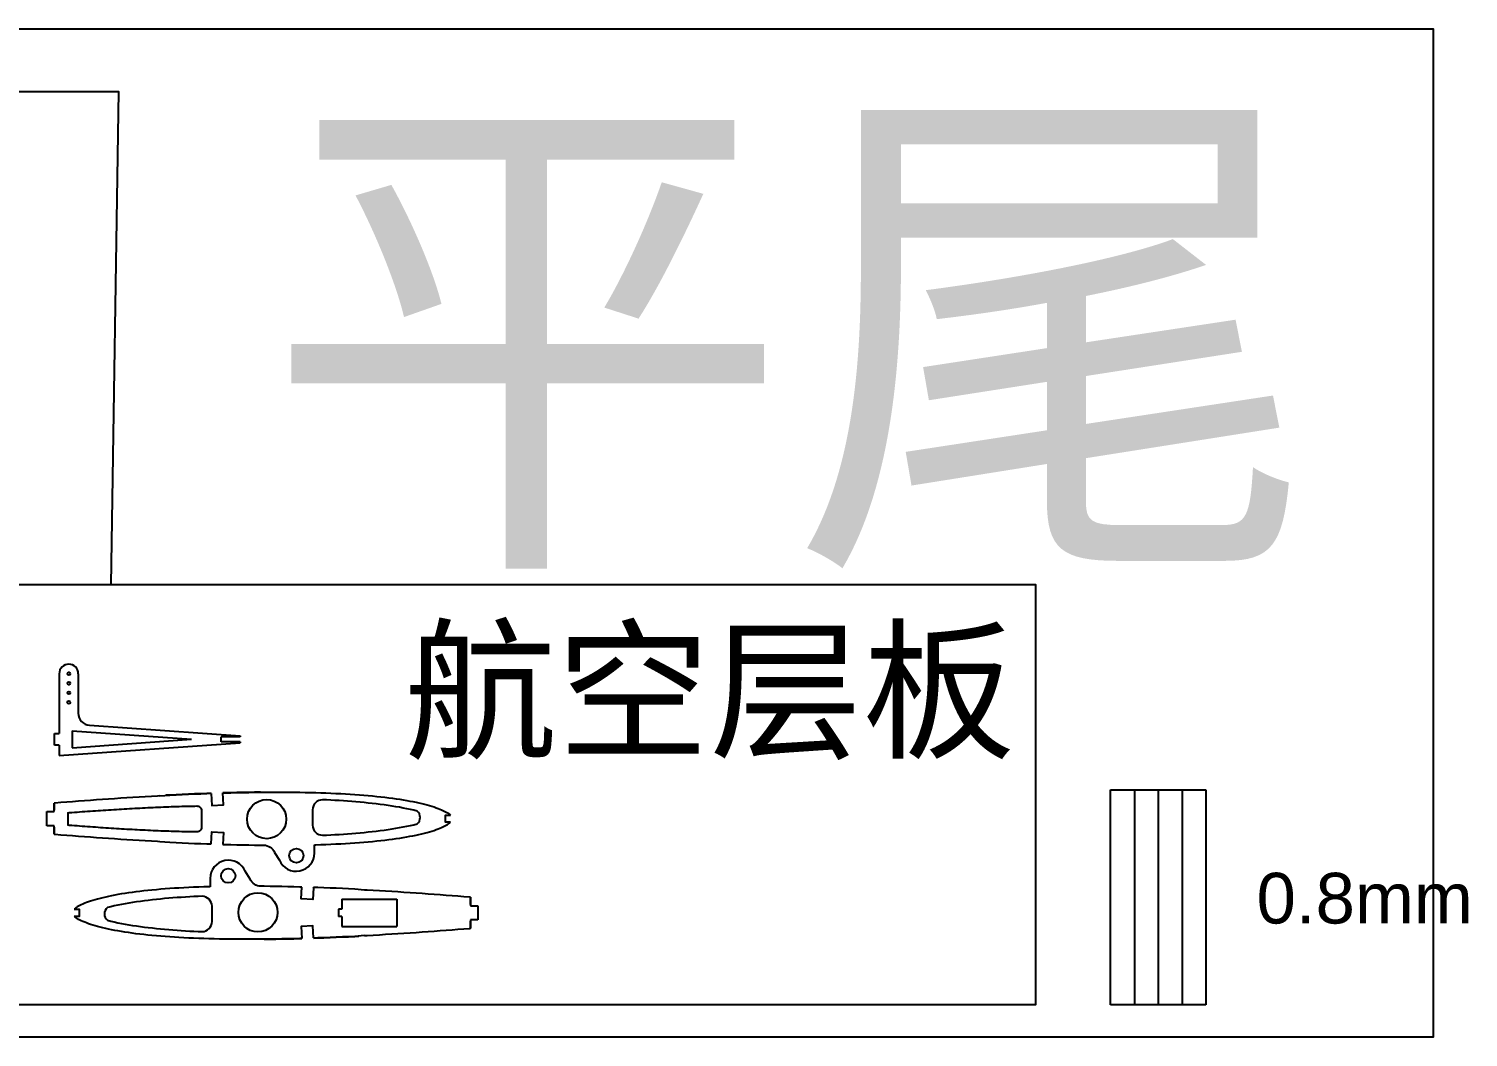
# Model space of a CAD drawing. Header units: inches. Extents: x 15 to 1600, y -1 to 421.
# Drawn here: x 997 to 1600, y -1 to 421 of the extents above; entities that cross this region are included whole.
import ezdxf

# ---------------------------------------------------------------- set-up
doc = ezdxf.new("R2010")
doc.units = ezdxf.units.IN
doc.header["$MEASUREMENT"] = 0
doc.layers.add('7', color=7, linetype='Continuous')
doc.layers.add('LAYER01', color=7, linetype='Continuous')
doc.styles.get("Standard").update_dxf_attribs({"font": 'arial.ttf'})

msp = doc.modelspace()

# ---------------------------------------------------------------- linework, layer by layer
at = {"color": 2}
for p, q in [((1018.19, 151.1), (1018.19, 134.51)), ((1015.6, 127.1), (1015.6, 120.1)), ((1015.6, 127.1), (1065.65, 123.6)), ((1022.84, 129.52), (1085.98, 125.1)), ((1010.19, 116.8), (1085.98, 122.1)), ((1015.6, 120.1), (1065.65, 123.6)), ((1008.02, 96.89), (1008.02, 93.89)), ((1008.02, 93.37), (1008.02, 96.86)), ((1005.02, 87.37), (1005.02, 93.37)), ((1005.02, 93.37), (1008.02, 93.37)), ((1013.8, 92.87), (1013.8, 87.58)), ((1008.02, 87.37), (1005.02, 87.37)), ((1008.02, 83.84), (1008.02, 87.37)), ((1008.02, 86.84), (1008.02, 83.84)), ((1073.78, 79.85), (1073.78, 79.8)), ((1117.08, 75.96), (1117.03, 79.43)), ((1073.41, 65.31), (1073.46, 61.83)), ((1116.71, 61.41), (1116.72, 61.46)), ((1128.59, 56.65), (1128.59, 52.4)), ((1128.59, 56.65), (1151.59, 56.65)), ((1151.59, 56.65), (1151.59, 45.15)), ((1182.48, 54.42), (1182.48, 57.42)), ((1182.48, 57.42), (1182.48, 53.89)), ((1128.59, 52.4), (1127.09, 52.4)), ((1127.09, 52.4), (1127.09, 49.4)), ((1128.59, 49.4), (1127.09, 49.4)), ((1128.59, 49.4), (1128.59, 45.15)), ((1182.48, 53.89), (1185.48, 53.89)), ((1185.48, 53.89), (1185.48, 47.89)), ((1128.59, 45.15), (1151.59, 45.15)), ((1185.48, 47.89), (1182.48, 47.89)), ((1182.48, 47.89), (1182.48, 44.41)), ((1182.48, 44.37), (1182.48, 47.37))]:
    msp.add_line(p, q, dxfattribs=at)
at = {"color": 40, "true_color": 0xf8d731}
for p, q in [((1085.98, 124.6), (1077.98, 124.6)), ((1077.98, 122.6), (1077.98, 124.6)), ((1085.98, 122.6), (1077.98, 122.6)), ((1085.98, 125.1), (1085.98, 124.6)), ((1085.98, 122.6), (1085.98, 122.1))]:
    msp.add_line(p, q, dxfattribs=at)
at = {"color": 3}
msp.add_lwpolyline([(15.17, 421.37), (1585.58, 421.37), (1585.58, -1.24), (15.17, -1.24)], close=True, dxfattribs=at)
at = {"color": 2}
for centre, radius in [((1014.19, 151.1), 0.6), ((1014.19, 147.1), 0.6), ((1014.19, 143.1), 0.6), ((1014.19, 139.1), 0.6), ((1097.07, 90.17), 8.22), ((1109.51, 74.87), 3), ((1080.98, 66.4), 3), ((1093.42, 51.09), 8.22)]:
    msp.add_circle(centre, radius, dxfattribs=at)
for centre, radius, start, end in [((1014.19, 151.1), 4, 0, 180), ((1023.19, 134.51), 5, 180, 266), ((1157.87, 90.84), 3.48, 309.95246, 50.04754), ((1081.07, 65.29), 7.66, 23.06424, 179.87258), ((1109.42, 75.97), 7.66, 203.06424, 359.87258), ((1032.62, 50.43), 3.48, 129.95246, 230.04754)]:
    msp.add_arc(centre, radius, start, end, dxfattribs=at)
at = {"layer": '7', "color": 2, "linetype": 'Continuous'}
for points in [[(1052.39, 99.89), (1051.39, 99.83), (1048.8, 99.68), (1046.22, 99.53), (1043.64, 99.38), (1041.06, 99.22), (1038.49, 99.06), (1035.93, 98.9), (1033.38, 98.73), (1030.82, 98.55), (1028.3, 98.38), (1025.77, 98.2), (1023.25, 98.02), (1020.76, 97.84), (1018.28, 97.65), (1015.79, 97.46), (1013.36, 97.28), (1010.93, 97.09), (1008.49, 96.89), (1008.02, 96.86)], [(1052.39, 99.89), (1056.55, 100.25), (1059.14, 100.37), (1061.72, 100.49), (1064.29, 100.6), (1066.87, 100.71), (1069.43, 100.81), (1071.98, 100.9), (1073.78, 100.97)], [(1073.78, 100.97), (1071.98, 100.9), (1069.43, 100.81), (1066.87, 100.71), (1064.29, 100.6), (1061.72, 100.49), (1059.14, 100.37), (1056.55, 100.24), (1054.8, 100.16)], [(1073.78, 100.91), (1074.05, 95.86), (1079.04, 96.13), (1078.77, 101.13)], [(1094.47, 101.44), (1094.43, 101.44), (1092, 101.41), (1089.56, 101.37), (1087.08, 101.33), (1084.6, 101.27), (1082.11, 101.21), (1079.59, 101.15), (1078.77, 101.12)], [(1079.04, 101.13), (1079.59, 101.15), (1082.11, 101.22), (1084.6, 101.28), (1087.08, 101.33), (1089.56, 101.37), (1092, 101.41), (1094.43, 101.44), (1096.87, 101.46), (1099.24, 101.47), (1101.61, 101.48), (1103.99, 101.47), (1106.3, 101.46), (1108.6, 101.44), (1110.91, 101.41), (1113.13, 101.37), (1115.36, 101.32), (1117.59, 101.26), (1119.73, 101.2), (1121.86, 101.12), (1124, 101.04), (1126.05, 100.94), (1128.09, 100.84), (1130.14, 100.73), (1132.08, 100.61), (1134.02, 100.48), (1135.96, 100.33), (1137.79, 100.19), (1139.62, 100.03), (1141.45, 99.86), (1143.16, 99.69), (1144.87, 99.5), (1146.58, 99.31), (1148.17, 99.11), (1149.76, 98.9), (1151.34, 98.68), (1152.8, 98.46), (1154.25, 98.23), (1155.7, 97.98), (1157.02, 97.74), (1158.34, 97.49), (1159.65, 97.22), (1160.83, 96.96), (1162, 96.69), (1163.18, 96.39), (1164.21, 96.12), (1165.24, 95.83), (1166.26, 95.53), (1167.14, 95.24), (1168.02, 94.94), (1168.89, 94.62), (1169.62, 94.33), (1170.34, 94.02), (1171.05, 93.69), (1171.63, 93.41), (1172.19, 93.11), (1172.75, 92.78), (1173.17, 92.51), (1173.57, 92.21), (1173.96, 91.89), (1174, 91.85)], [(1160.1, 93.5), (1158.72, 93.85), (1157.27, 94.18), (1155.8, 94.5), (1154.27, 94.81), (1152.73, 95.1), (1151.15, 95.37), (1149.56, 95.63), (1147.94, 95.88), (1146.3, 96.11), (1144.64, 96.33), (1142.98, 96.53), (1141.29, 96.73), (1139.59, 96.91), (1137.88, 97.08), (1136.16, 97.24), (1134.43, 97.39), (1132.7, 97.53), (1130.94, 97.66), (1129.2, 97.79), (1127.43, 97.9), (1125.66, 98), (1123.89, 98.1), (1122.11, 98.19), (1120.47, 98.26)], [(1173.98, 88.83), (1171.93, 88.85), (1171.93, 91.85), (1174, 91.85)], [(1073.78, 79.85), (1073.78, 79.85), (1074.05, 84.84), (1079.04, 84.57), (1078.77, 79.58)], [(1117.03, 79.43), (1117.59, 79.44), (1119.73, 79.51), (1121.86, 79.58), (1124, 79.67), (1126.05, 79.76), (1128.09, 79.86), (1130.14, 79.98), (1132.08, 80.1), (1134.02, 80.23), (1135.96, 80.37), (1137.79, 80.52), (1139.62, 80.68), (1141.45, 80.85), (1143.16, 81.02), (1144.87, 81.2), (1146.58, 81.4), (1148.17, 81.59), (1149.76, 81.8), (1151.34, 82.02), (1152.8, 82.24), (1154.25, 82.48), (1155.7, 82.72), (1157.02, 82.96), (1158.34, 83.22), (1159.65, 83.49), (1160.83, 83.75), (1162, 84.02), (1163.18, 84.31), (1164.21, 84.58), (1165.24, 84.87), (1166.26, 85.18), (1167.14, 85.46), (1168.02, 85.76), (1168.89, 86.09), (1169.62, 86.38), (1170.34, 86.69), (1171.05, 87.02), (1171.63, 87.3), (1172.19, 87.6), (1172.75, 87.92), (1173.17, 88.2), (1173.57, 88.49), (1173.96, 88.81), (1173.98, 88.83)], [(1120.47, 83.41), (1122.11, 83.49), (1123.89, 83.58), (1125.66, 83.67), (1127.43, 83.78), (1129.2, 83.89), (1130.94, 84.01), (1132.7, 84.14), (1134.43, 84.28), (1136.16, 84.43), (1137.88, 84.59), (1139.59, 84.77), (1141.29, 84.95), (1142.98, 85.14), (1144.64, 85.35), (1146.3, 85.57), (1147.94, 85.8), (1149.56, 86.05), (1151.15, 86.3), (1152.73, 86.58), (1154.27, 86.87), (1155.8, 87.17), (1157.27, 87.49), (1158.72, 87.83), (1160.1, 88.17)], [(1008.02, 83.84), (1008.49, 83.81), (1010.93, 83.61), (1013.36, 83.42), (1015.79, 83.24), (1018.28, 83.05), (1020.76, 82.86), (1023.25, 82.68), (1025.77, 82.5), (1028.3, 82.32), (1030.82, 82.15), (1033.38, 81.97), (1035.93, 81.8), (1038.49, 81.64), (1041.06, 81.48), (1043.64, 81.32), (1046.22, 81.17), (1048.8, 81.02), (1051.39, 80.87), (1052.39, 80.81)], [(1052.39, 80.81), (1056.55, 80.46), (1059.14, 80.33), (1061.72, 80.22), (1064.29, 80.1), (1066.87, 80), (1069.43, 79.9), (1071.98, 79.8), (1073.77, 79.74)], [(1078.77, 79.58), (1079.59, 79.56), (1082.11, 79.49), (1084.6, 79.43), (1087.08, 79.38), (1089.56, 79.33), (1092, 79.29), (1094.43, 79.27), (1095.87, 79.25)], [(1073.46, 61.83), (1072.91, 61.82), (1070.77, 61.75), (1068.63, 61.68), (1066.49, 61.59), (1064.44, 61.5), (1062.4, 61.4), (1060.35, 61.28), (1058.41, 61.16), (1056.47, 61.03), (1054.53, 60.89), (1052.7, 60.75), (1050.87, 60.59), (1049.04, 60.42), (1047.33, 60.25), (1045.62, 60.06), (1043.91, 59.87), (1042.32, 59.67), (1040.74, 59.46), (1039.15, 59.24), (1037.7, 59.02), (1036.24, 58.79), (1034.79, 58.54), (1033.47, 58.3), (1032.15, 58.05), (1030.84, 57.78), (1029.66, 57.52), (1028.49, 57.24), (1027.32, 56.95), (1026.28, 56.68), (1025.26, 56.39), (1024.23, 56.09), (1023.35, 55.8), (1022.47, 55.5), (1021.6, 55.18), (1020.87, 54.88), (1020.15, 54.57), (1019.44, 54.25), (1018.86, 53.97), (1018.3, 53.67), (1017.75, 53.34), (1017.32, 53.07), (1016.92, 52.77), (1016.53, 52.45), (1016.51, 52.43)], [(1111.72, 61.68), (1110.91, 61.71), (1108.38, 61.77), (1105.9, 61.83), (1103.41, 61.89), (1100.93, 61.93), (1098.49, 61.97), (1096.06, 62), (1094.62, 62.01)], [(1116.71, 61.41), (1116.71, 61.41), (1116.44, 56.42), (1111.45, 56.69), (1111.72, 61.68)], [(1138.1, 60.45), (1133.94, 60.8), (1131.35, 60.93), (1128.77, 61.05), (1126.2, 61.16), (1123.62, 61.27), (1121.07, 61.37), (1118.51, 61.46), (1116.72, 61.52)], [(1182.48, 57.42), (1182, 57.46), (1179.57, 57.65), (1177.13, 57.84), (1174.7, 58.03), (1172.21, 58.22), (1169.73, 58.4), (1167.25, 58.58), (1164.72, 58.76), (1162.2, 58.94), (1159.67, 59.12), (1157.11, 59.29), (1154.56, 59.46), (1152, 59.63), (1149.43, 59.79), (1146.85, 59.94), (1144.27, 60.1), (1141.69, 60.25), (1139.1, 60.39), (1138.1, 60.45)], [(1070.02, 57.85), (1068.38, 57.77), (1066.6, 57.69), (1064.83, 57.59), (1063.06, 57.48), (1061.29, 57.37), (1059.55, 57.25), (1057.79, 57.12), (1056.06, 56.98), (1054.33, 56.83), (1052.61, 56.67), (1050.9, 56.5), (1049.2, 56.31), (1047.51, 56.12), (1045.85, 55.92), (1044.19, 55.7), (1042.55, 55.46), (1040.93, 55.22), (1039.34, 54.96), (1037.76, 54.68), (1036.22, 54.39), (1034.69, 54.09), (1033.22, 53.77), (1031.77, 53.44), (1030.39, 53.09)], [(1016.51, 52.43), (1018.56, 52.41), (1018.56, 49.41), (1016.49, 49.41)], [(1111.46, 40.13), (1110.91, 40.11), (1108.38, 40.05), (1105.9, 39.99), (1103.41, 39.93), (1100.93, 39.89), (1098.49, 39.85), (1096.06, 39.82), (1093.63, 39.8), (1091.25, 39.79), (1088.88, 39.79), (1086.5, 39.79), (1084.2, 39.8), (1081.89, 39.82), (1079.59, 39.85), (1077.36, 39.89), (1075.13, 39.94), (1072.91, 40), (1070.77, 40.07), (1068.63, 40.14), (1066.49, 40.23), (1064.44, 40.32), (1062.4, 40.42), (1060.35, 40.54), (1058.41, 40.66), (1056.47, 40.79), (1054.53, 40.93), (1052.7, 41.08), (1050.87, 41.23), (1049.04, 41.4), (1047.33, 41.58), (1045.62, 41.76), (1043.91, 41.96), (1042.32, 42.15), (1040.74, 42.36), (1039.15, 42.58), (1037.7, 42.8), (1036.24, 43.03), (1034.79, 43.28), (1033.47, 43.52), (1032.15, 43.78), (1030.84, 44.05), (1029.66, 44.3), (1028.49, 44.58), (1027.32, 44.87), (1026.28, 45.14), (1025.26, 45.43), (1024.23, 45.74), (1023.35, 46.02), (1022.47, 46.32), (1021.6, 46.65), (1020.87, 46.94), (1020.15, 47.25), (1019.44, 47.57), (1018.86, 47.86), (1018.3, 48.15), (1017.75, 48.48), (1017.32, 48.75), (1016.92, 49.05), (1016.53, 49.37), (1016.49, 49.41)], [(1030.39, 47.76), (1031.77, 47.41), (1033.22, 47.08), (1034.69, 46.76), (1036.22, 46.46), (1037.76, 46.17), (1039.34, 45.89), (1040.93, 45.63), (1042.55, 45.39), (1044.19, 45.16), (1045.85, 44.94), (1047.51, 44.73), (1049.2, 44.54), (1050.9, 44.35), (1052.61, 44.18), (1054.33, 44.02), (1056.06, 43.87), (1057.79, 43.73), (1059.55, 43.6), (1061.29, 43.48), (1063.06, 43.37), (1064.83, 43.26), (1066.6, 43.16), (1068.38, 43.08), (1070.02, 43)], [(1116.71, 40.36), (1116.44, 45.4), (1111.45, 45.13), (1111.72, 40.14)], [(1138.1, 41.38), (1139.1, 41.43), (1141.69, 41.58), (1144.27, 41.73), (1146.85, 41.88), (1149.43, 42.04), (1152, 42.2), (1154.56, 42.37), (1157.11, 42.54), (1159.67, 42.71), (1162.2, 42.88), (1164.72, 43.06), (1167.25, 43.24), (1169.73, 43.42), (1172.21, 43.61), (1174.7, 43.8), (1177.13, 43.99), (1179.57, 44.18), (1182, 44.37), (1182.48, 44.41)], [(1096.03, 39.82), (1096.06, 39.82), (1098.49, 39.85), (1100.93, 39.89), (1103.41, 39.94), (1105.9, 39.99), (1108.38, 40.05), (1110.91, 40.12), (1111.72, 40.14)], [(1116.71, 40.3), (1118.51, 40.36), (1121.07, 40.45), (1123.62, 40.56), (1126.2, 40.66), (1128.77, 40.78), (1131.35, 40.89), (1133.94, 41.02), (1135.69, 41.11)], [(1138.1, 41.38), (1133.94, 41.02), (1131.35, 40.89), (1128.77, 40.77), (1126.2, 40.66), (1123.62, 40.55), (1121.07, 40.45), (1118.51, 40.36), (1116.72, 40.3)]]:
    msp.add_lwpolyline(points, dxfattribs=at)
for points in [[(1120.47, 98.26, 0.409078), (1116.31, 94.03), (1116.31, 87.65, 0.409078), (1120.47, 83.41)], [(1013.8, 92.83), (1014.35, 92.87), (1015.45, 92.96), (1016.55, 93.04), (1017.65, 93.12), (1018.75, 93.21), (1019.85, 93.29), (1020.95, 93.37), (1022.05, 93.45), (1023.15, 93.53), (1024.25, 93.6), (1025.34, 93.68), (1026.44, 93.76), (1027.54, 93.83), (1028.64, 93.91), (1029.74, 93.98), (1030.84, 94.05), (1031.93, 94.12), (1033.03, 94.19), (1034.13, 94.26), (1035.23, 94.33), (1036.32, 94.39), (1037.42, 94.46), (1038.52, 94.52), (1039.61, 94.59), (1040.71, 94.65), (1041.81, 94.71), (1042.9, 94.76), (1044, 94.82), (1045.09, 94.88), (1046.19, 94.93), (1047.28, 94.98), (1048.38, 95.03), (1049.47, 95.08), (1050.57, 95.13), (1051.66, 95.18), (1052.76, 95.22), (1053.85, 95.27), (1054.94, 95.31), (1056.04, 95.35), (1057.13, 95.39), (1058.22, 95.43), (1059.32, 95.46), (1060.41, 95.49), (1061.5, 95.53), (1062.59, 95.56), (1063.68, 95.58), (1064.77, 95.61), (1065.86, 95.63), (1066.95, 95.65), (1067.8, 95.67, -0.419355), (1069.84, 93.67), (1069.84, 86.77, -0.414214), (1067.84, 84.77), (1065.86, 84.77), (1064.77, 84.79), (1063.68, 84.82), (1062.59, 84.85), (1061.5, 84.88), (1060.41, 84.91), (1059.32, 84.94), (1058.22, 84.98), (1057.13, 85.01), (1056.04, 85.05), (1054.94, 85.09), (1053.85, 85.13), (1052.76, 85.18), (1051.66, 85.22), (1050.57, 85.27), (1049.47, 85.32), (1048.38, 85.37), (1047.28, 85.42), (1046.19, 85.47), (1045.09, 85.53), (1044, 85.58), (1042.9, 85.64), (1041.81, 85.7), (1040.71, 85.76), (1039.61, 85.82), (1038.52, 85.88), (1037.42, 85.94), (1036.32, 86.01), (1035.23, 86.08), (1034.13, 86.14), (1033.03, 86.21), (1031.93, 86.28), (1030.84, 86.35), (1029.74, 86.42), (1028.64, 86.5), (1027.54, 86.57), (1026.44, 86.65), (1025.34, 86.72), (1024.25, 86.8), (1023.15, 86.88), (1022.05, 86.96), (1020.95, 87.04), (1019.85, 87.12), (1018.75, 87.2), (1017.65, 87.28), (1016.55, 87.36), (1015.45, 87.45), (1014.35, 87.53), (1013.8, 87.58)], [(1095.86, 79.25, -0.296999), (1100.39, 76.2), (1102.38, 72.97)], [(1094.63, 62.01, -0.296999), (1090.1, 65.06), (1088.11, 68.29)], [(1070.02, 43, 0.409078), (1074.18, 47.23), (1074.18, 53.62, 0.409078), (1070.02, 57.85)]]:
    msp.add_lwpolyline(points, format="xyb", dxfattribs=at)
at = {"layer": 'LAYER01', "color": 2, "linetype": 'Continuous'}
for p, q in [((1010.19, 151.1), (1010.19, 126.1)), ((1008.19, 126.1), (1010.19, 126.1)), ((1008.19, 121.1), (1008.19, 126.1)), ((1010.19, 121.1), (1008.19, 121.1)), ((1010.19, 121.1), (1010.19, 116.8))]:
    msp.add_line(p, q, dxfattribs=at)
at = {"layer": 'LAYER01'}
for p, q in [((1450.41, 102.37), (1460.41, 102.37)), ((1450.41, 12.37), (1450.41, 102.37)), ((1460.41, 102.37), (1460.41, 12.37)), ((1460.41, 102.37), (1470.41, 102.37)), ((1470.41, 102.37), (1470.41, 12.37)), ((1470.41, 102.37), (1480.41, 102.37)), ((1480.41, 102.37), (1480.41, 12.37)), ((1480.41, 102.37), (1490.41, 102.37)), ((1490.41, 102.37), (1490.41, 12.37)), ((1460.41, 12.37), (1450.41, 12.37)), ((1470.41, 12.37), (1460.41, 12.37)), ((1480.41, 12.37), (1470.41, 12.37)), ((1490.41, 12.37), (1480.41, 12.37))]:
    msp.add_line(p, q, dxfattribs=at)
for points in [[(371.74, 395.12), (1035.01, 395.12), (1031.74, 188.38), (371.74, 189.13)], [(980.41, 188.43), (1418.98, 188.43), (1418.98, 12.37), (980.41, 12.37)]]:
    msp.add_lwpolyline(points, close=True, dxfattribs=at)

# ---------------------------------------------------------------- texts
msp.add_text('平尾', height=161.78).set_placement((1095.89, 212.51))
for s, height, p in [('航空层板', 46.886, (1154.68, 120.52)), ('0.8mm', 21.22, (1511.58, 46.42))]:
    msp.add_text(s, height=height, dxfattribs=at).set_placement(p)

doc.saveas('drawing.dxf')
